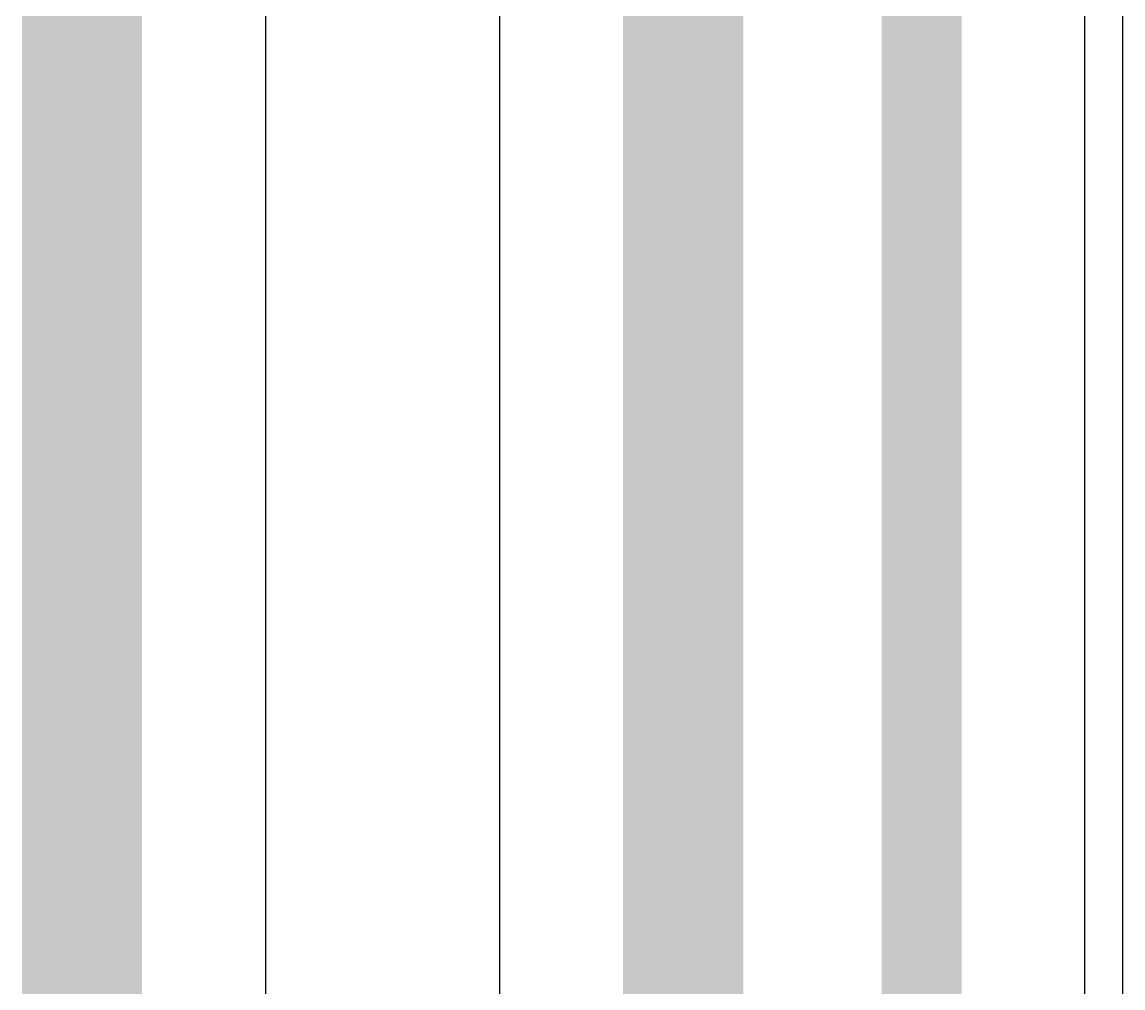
# Model space of a CAD drawing. Header units: inches. Extents: x 0 to 5379, y 0 to 5429.
# Drawn here: x 123.101 to 126.594, y 47.226 to 50.292 of the extents above; entities that cross this region are included whole.
import ezdxf

# ---------------------------------------------------------------- set-up
doc = ezdxf.new("R2010")
doc.units = ezdxf.units.IN
doc.layers.add('SIG 01', color=90, linetype='Continuous')
doc.layers.add('Top Layer', color=1, linetype='Continuous')

msp = doc.modelspace()

# ---------------------------------------------------------------- linework, layer by layer
at = {"layer": 'SIG 01'}
for p, q in [((124.6156, 91.1087), (124.6156, 24.7972)), ((123.8743, 32.2574), (123.8743, 90.8151)), ((126.4727, 23.6436), (126.4727, 83.236))]:
    msp.add_line(p, q, dxfattribs=at)
for points in [[(125.9548, 23.6436, 0.254, 0.254, 0), (125.9548, 93.0421, 0.254, 0.254, 0)], [(125.1983, 24.5559, 0.381, 0.381, 0), (125.1983, 91.3501, 0.381, 0.381, 0)], [(123.2917, 32.2574, 0.381, 0.381, 0), (123.2917, 90.8151, 0.381, 0.381, 0)]]:
    msp.add_lwpolyline(points, format="xyseb", dxfattribs=at)
at = {"layer": 'Top Layer'}
msp.add_line((126.5936, 0.3885), (126.5936, 62.5556), dxfattribs=at)

doc.saveas('drawing.dxf')
